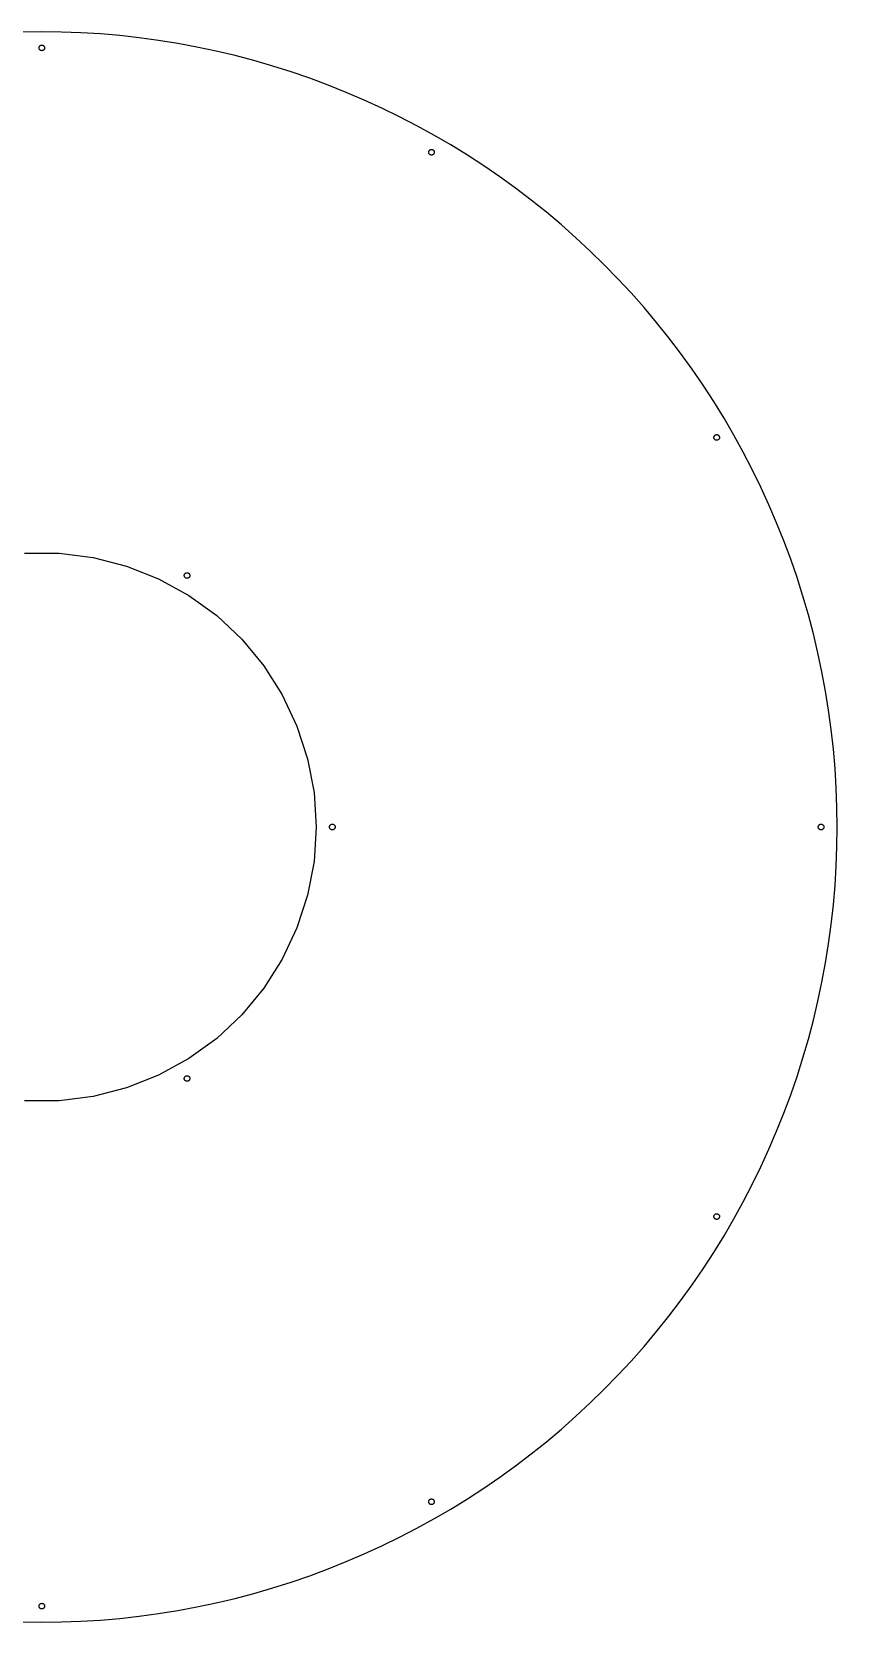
# Model space of a CAD drawing. Header units: metres. Extents: x -198 to 198, y -198 to 198.
# Drawn here: x -2.5 to 198, y -198 to 198 of the extents above; entities that cross this region are included whole.
import ezdxf

# ---------------------------------------------------------------- set-up
doc = ezdxf.new("R2010")
doc.units = ezdxf.units.M

msp = doc.modelspace()

# ---------------------------------------------------------------- linework, layer by layer
for p, q in [((0, 198), (-4.85916, 197.94)), ((4.85916, 197.94), (0, 198)), ((-0.698618, 194.044), (-0.6876, 194.131)), ((-0.698618, 193.956), (-0.698618, 194.044)), ((-0.6876, 194.131), (-0.665739, 194.216)), ((-0.665739, 194.216), (-0.633378, 194.298)), ((-0.633378, 194.298), (-0.591029, 194.375)), ((-0.591029, 194.375), (-0.539359, 194.446)), ((-0.539359, 194.446), (-0.479182, 194.51)), ((-0.479182, 194.51), (-0.411449, 194.566)), ((-0.411449, 194.566), (-0.337227, 194.613)), ((-0.337227, 194.613), (-0.257687, 194.651)), ((-0.257687, 194.651), (-0.174083, 194.678)), ((-0.174083, 194.678), (-0.087732, 194.694)), ((-0.087732, 194.694), (0, 194.7)), ((0, 194.7), (0.087732, 194.694)), ((0.087732, 194.694), (0.174083, 194.678)), ((0.174083, 194.678), (0.257687, 194.651)), ((0.257687, 194.651), (0.337227, 194.613)), ((0.337227, 194.613), (0.411449, 194.566)), ((0.411449, 194.566), (0.479182, 194.51)), ((0.479182, 194.51), (0.539359, 194.446)), ((0.539359, 194.446), (0.591029, 194.375)), ((0.591029, 194.375), (0.633378, 194.298)), ((0.633378, 194.298), (0.665739, 194.216)), ((0.665739, 194.216), (0.6876, 194.131)), ((0.6876, 194.131), (0.698618, 194.044)), ((0.698618, 194.044), (0.698618, 193.956)), ((9.7154, 197.761), (4.85916, 197.94)), ((14.5658, 197.464), (9.7154, 197.761)), ((19.4074, 197.047), (14.5658, 197.464)), ((24.2373, 196.511), (19.4074, 197.047)), ((29.0526, 195.857), (24.2373, 196.511)), ((33.8505, 195.085), (29.0526, 195.857)), ((38.6279, 194.195), (33.8505, 195.085)), ((43.382, 193.189), (38.6279, 194.195)), ((-0.6876, 193.869), (-0.698618, 193.956)), ((-0.665739, 193.784), (-0.6876, 193.869)), ((-0.633378, 193.702), (-0.665739, 193.784)), ((-0.591029, 193.625), (-0.633378, 193.702)), ((-0.539359, 193.554), (-0.591029, 193.625)), ((-0.479182, 193.49), (-0.539359, 193.554)), ((-0.411449, 193.434), (-0.479182, 193.49)), ((-0.337227, 193.387), (-0.411449, 193.434)), ((-0.257687, 193.349), (-0.337227, 193.387)), ((-0.174083, 193.322), (-0.257687, 193.349)), ((-0.087732, 193.306), (-0.174083, 193.322)), ((0, 193.3), (-0.087732, 193.306)), ((0.087732, 193.306), (0, 193.3)), ((0.174083, 193.322), (0.087732, 193.306)), ((0.257687, 193.349), (0.174083, 193.322)), ((0.337227, 193.387), (0.257687, 193.349)), ((0.411449, 193.434), (0.337227, 193.387)), ((0.479182, 193.49), (0.411449, 193.434)), ((0.539359, 193.554), (0.479182, 193.49)), ((0.591029, 193.625), (0.539359, 193.554)), ((0.633378, 193.702), (0.591029, 193.625)), ((0.665739, 193.784), (0.633378, 193.702)), ((0.6876, 193.869), (0.665739, 193.784)), ((0.698618, 193.956), (0.6876, 193.869)), ((48.1101, 192.066), (43.382, 193.189)), ((52.8091, 190.828), (48.1101, 192.066)), ((57.4764, 189.474), (52.8091, 190.828)), ((62.109, 188.007), (57.4764, 189.474)), ((66.7042, 186.426), (62.109, 188.007)), ((71.2592, 184.733), (66.7042, 186.426)), ((75.7713, 182.928), (71.2592, 184.733)), ((80.2378, 181.014), (75.7713, 182.928)), ((84.6559, 178.99), (80.2378, 181.014)), ((89.023, 176.858), (84.6559, 178.99)), ((93.3366, 174.62), (89.023, 176.858)), ((97.5938, 172.277), (93.3366, 174.62)), ((101.792, 169.83), (97.5938, 172.277)), ((96.3006, 167.98), (96.3025, 168.068)), ((96.3098, 167.892), (96.3006, 167.98)), ((96.3025, 168.068), (96.3153, 168.154)), ((96.3299, 167.807), (96.3098, 167.892)), ((96.3153, 168.154), (96.3389, 168.239)), ((96.3605, 167.724), (96.3299, 167.807)), ((96.3389, 168.239), (96.373, 168.32)), ((96.4012, 167.646), (96.3605, 167.724)), ((96.373, 168.32), (96.417, 168.396)), ((96.4514, 167.574), (96.4012, 167.646)), ((96.417, 168.396), (96.4701, 168.466)), ((96.5102, 167.509), (96.4514, 167.574)), ((96.4701, 168.466), (96.5316, 168.529)), ((96.5768, 167.451), (96.5102, 167.509)), ((96.5316, 168.529), (96.6005, 168.584)), ((96.65, 167.403), (96.5768, 167.451)), ((96.6005, 168.584), (96.6757, 168.629)), ((96.7287, 167.364), (96.65, 167.403)), ((96.6757, 168.629), (96.756, 168.665)), ((96.8118, 167.335), (96.7287, 167.364)), ((96.756, 168.665), (96.8402, 168.69)), ((96.8977, 167.316), (96.8118, 167.335)), ((96.8402, 168.69), (96.9268, 168.705)), ((96.9853, 167.309), (96.8977, 167.316)), ((96.9268, 168.705), (97.0147, 168.709)), ((97.0732, 167.313), (96.9853, 167.309)), ((97.0147, 168.709), (97.1023, 168.701)), ((97.1598, 167.327), (97.0732, 167.313)), ((97.1023, 168.701), (97.1882, 168.683)), ((97.244, 167.353), (97.1598, 167.327)), ((97.1882, 168.683), (97.2713, 168.654)), ((97.3243, 167.389), (97.244, 167.353)), ((97.2713, 168.654), (97.35, 168.615)), ((97.3995, 167.434), (97.3243, 167.389)), ((97.35, 168.615), (97.4232, 168.566)), ((97.4684, 167.489), (97.3995, 167.434)), ((97.4232, 168.566), (97.4898, 168.509)), ((97.5299, 167.552), (97.4684, 167.489)), ((97.4898, 168.509), (97.5486, 168.444)), ((97.583, 167.622), (97.5299, 167.552)), ((97.5486, 168.444), (97.5988, 168.372)), ((97.627, 167.698), (97.583, 167.622)), ((97.5988, 168.372), (97.6395, 168.294)), ((97.6611, 167.779), (97.627, 167.698)), ((97.6395, 168.294), (97.6701, 168.211)), ((97.6847, 167.863), (97.6611, 167.779)), ((97.6701, 168.211), (97.6902, 168.126)), ((97.6975, 167.95), (97.6847, 167.863)), ((97.6902, 168.126), (97.6994, 168.038)), ((97.6994, 168.038), (97.6975, 167.95)), ((105.93, 167.281), (101.792, 169.83)), ((110.003, 164.631), (105.93, 167.281)), ((114.01, 161.882), (110.003, 164.631)), ((117.948, 159.035), (114.01, 161.882)), ((121.816, 156.093), (117.948, 159.035)), ((125.61, 153.056), (121.816, 156.093)), ((129.328, 149.927), (125.61, 153.056)), ((132.969, 146.708), (129.328, 149.927)), ((136.529, 143.401), (132.969, 146.708)), ((140.007, 140.007), (136.529, 143.401)), ((143.401, 136.529), (140.007, 140.007)), ((146.708, 132.969), (143.401, 136.529)), ((149.927, 129.328), (146.708, 132.969)), ((153.056, 125.61), (149.927, 129.328)), ((156.093, 121.816), (153.056, 125.61)), ((159.035, 117.948), (156.093, 121.816)), ((161.882, 114.01), (159.035, 117.948)), ((164.631, 110.003), (161.882, 114.01)), ((167.281, 105.93), (164.631, 110.003)), ((169.83, 101.792), (167.281, 105.93)), ((172.277, 97.5938), (169.83, 101.792)), ((167.309, 96.9853), (167.313, 97.0732)), ((167.316, 96.8977), (167.309, 96.9853)), ((167.313, 97.0732), (167.327, 97.1598)), ((167.335, 96.8118), (167.316, 96.8977)), ((167.327, 97.1598), (167.353, 97.244)), ((167.364, 96.7287), (167.335, 96.8118)), ((167.353, 97.244), (167.389, 97.3243)), ((167.403, 96.65), (167.364, 96.7287)), ((167.389, 97.3243), (167.434, 97.3995)), ((167.451, 96.5768), (167.403, 96.65)), ((167.434, 97.3995), (167.489, 97.4684)), ((167.509, 96.5102), (167.451, 96.5768)), ((167.489, 97.4684), (167.552, 97.5299)), ((167.574, 96.4514), (167.509, 96.5102)), ((167.552, 97.5299), (167.622, 97.583)), ((167.646, 96.4012), (167.574, 96.4514)), ((167.622, 97.583), (167.698, 97.627)), ((167.724, 96.3605), (167.646, 96.4012)), ((167.698, 97.627), (167.779, 97.6611)), ((167.807, 96.3299), (167.724, 96.3605)), ((167.779, 97.6611), (167.863, 97.6847)), ((167.892, 96.3098), (167.807, 96.3299)), ((167.863, 97.6847), (167.95, 97.6975)), ((167.98, 96.3006), (167.892, 96.3098)), ((167.95, 97.6975), (168.038, 97.6994)), ((168.068, 96.3025), (167.98, 96.3006)), ((168.038, 97.6994), (168.126, 97.6902)), ((168.154, 96.3153), (168.068, 96.3025)), ((168.126, 97.6902), (168.211, 97.6701)), ((168.239, 96.3389), (168.154, 96.3153)), ((168.211, 97.6701), (168.294, 97.6395)), ((168.32, 96.373), (168.239, 96.3389)), ((168.294, 97.6395), (168.372, 97.5988)), ((168.396, 96.417), (168.32, 96.373)), ((168.372, 97.5988), (168.444, 97.5486)), ((168.466, 96.4701), (168.396, 96.417)), ((168.444, 97.5486), (168.509, 97.4898)), ((168.529, 96.5316), (168.466, 96.4701)), ((168.509, 97.4898), (168.566, 97.4232)), ((168.584, 96.6005), (168.529, 96.5316)), ((168.566, 97.4232), (168.615, 97.35)), ((168.629, 96.6757), (168.584, 96.6005)), ((168.615, 97.35), (168.654, 97.2713)), ((168.665, 96.756), (168.629, 96.6757)), ((168.654, 97.2713), (168.683, 97.1882)), ((168.69, 96.8402), (168.665, 96.756)), ((168.683, 97.1882), (168.701, 97.1023)), ((168.705, 96.9268), (168.69, 96.8402)), ((168.701, 97.1023), (168.709, 97.0147)), ((168.709, 97.0147), (168.705, 96.9268)), ((174.62, 93.3366), (172.277, 97.5938)), ((176.858, 89.023), (174.62, 93.3366)), ((178.99, 84.6559), (176.858, 89.023)), ((181.014, 80.2378), (178.99, 84.6559)), ((182.928, 75.7713), (181.014, 80.2378)), ((184.733, 71.2592), (182.928, 75.7713)), ((-4.28919, 68.1747), (4.28919, 68.1747)), ((4.28919, 68.1747), (12.7999, 67.0996)), ((186.426, 66.7042), (184.733, 71.2592)), ((12.7999, 67.0996), (21.1088, 64.9662)), ((21.1088, 64.9662), (29.0848, 61.8083)), ((188.007, 62.109), (186.426, 66.7042)), ((29.0848, 61.8083), (36.6021, 57.6756)), ((35.4554, 62.5926), (35.4572, 62.6805)), ((35.4646, 62.5051), (35.4554, 62.5926)), ((35.4572, 62.6805), (35.4701, 62.7674)), ((35.4846, 62.4196), (35.4646, 62.5051)), ((35.4701, 62.7674), (35.4937, 62.8521)), ((35.5153, 62.3372), (35.4846, 62.4196)), ((35.4937, 62.8521), (35.5278, 62.9331)), ((35.556, 62.2593), (35.5153, 62.3372)), ((35.5278, 62.9331), (35.5717, 63.0093)), ((35.6062, 62.1871), (35.556, 62.2593)), ((35.5717, 63.0093), (35.6249, 63.0793)), ((35.665, 62.1217), (35.6062, 62.1871)), ((35.6249, 63.0793), (35.6864, 63.1421)), ((35.7315, 62.0643), (35.665, 62.1217)), ((35.6864, 63.1421), (35.7553, 63.1967)), ((35.8048, 62.0157), (35.7315, 62.0643)), ((35.7553, 63.1967), (35.8305, 63.2422)), ((35.8835, 61.9766), (35.8048, 62.0157)), ((35.8305, 63.2422), (35.9108, 63.278)), ((35.9665, 61.9477), (35.8835, 61.9766)), ((35.9108, 63.278), (35.9949, 63.3034)), ((36.0525, 61.9294), (35.9665, 61.9477)), ((35.9949, 63.3034), (36.0816, 63.318)), ((36.1401, 61.922), (36.0525, 61.9294)), ((36.0816, 63.318), (36.1694, 63.3217)), ((36.2279, 61.9257), (36.1401, 61.922)), ((36.1694, 63.3217), (36.257, 63.3144)), ((36.3146, 61.9404), (36.2279, 61.9257)), ((36.257, 63.3144), (36.343, 63.2961)), ((36.3988, 61.9658), (36.3146, 61.9404)), ((36.343, 63.2961), (36.426, 63.2672)), ((36.4791, 62.0015), (36.3988, 61.9658)), ((36.426, 63.2672), (36.5048, 63.2281)), ((36.5543, 62.0471), (36.4791, 62.0015)), ((36.5048, 63.2281), (36.578, 63.1795)), ((36.6232, 62.1017), (36.5543, 62.0471)), ((36.578, 63.1795), (36.6445, 63.122)), ((36.6847, 62.1645), (36.6232, 62.1017)), ((36.6445, 63.122), (36.7033, 63.0567)), ((36.7378, 62.2345), (36.6847, 62.1645)), ((36.7033, 63.0567), (36.7535, 62.9845)), ((36.7818, 62.3106), (36.7378, 62.2345)), ((36.7535, 62.9845), (36.7942, 62.9066)), ((36.8158, 62.3917), (36.7818, 62.3106)), ((36.7942, 62.9066), (36.8249, 62.8242)), ((36.8395, 62.4763), (36.8158, 62.3917)), ((36.8249, 62.8242), (36.845, 62.7386)), ((36.8523, 62.5633), (36.8395, 62.4763)), ((36.845, 62.7386), (36.8541, 62.6512)), ((36.8541, 62.6512), (36.8523, 62.5633)), ((189.474, 57.4764), (188.007, 62.109)), ((36.6021, 57.6756), (43.5421, 52.6334)), ((190.828, 52.8091), (189.474, 57.4764)), ((43.5421, 52.6334), (49.7955, 46.7611)), ((192.066, 48.1101), (190.828, 52.8091)), ((193.189, 43.382), (192.066, 48.1101)), ((49.7955, 46.7611), (55.2636, 40.1513)), ((55.2636, 40.1513), (59.8601, 32.9084)), ((194.195, 38.6279), (193.189, 43.382)), ((195.085, 33.8505), (194.195, 38.6279)), ((59.8601, 32.9084), (63.5126, 25.1464)), ((195.857, 29.0526), (195.085, 33.8505)), ((196.511, 24.2373), (195.857, 29.0526)), ((63.5126, 25.1464), (66.1634, 16.9879)), ((197.047, 19.4074), (196.511, 24.2373)), ((66.1634, 16.9879), (67.7709, 8.56145)), ((197.464, 14.5658), (197.047, 19.4074)), ((197.761, 9.7154), (197.464, 14.5658)), ((67.7709, 8.56145), (68.3095, 0)), ((197.94, 4.85916), (197.761, 9.7154)), ((198, 0), (197.94, 4.85916)), ((68.3095, 0), (67.7709, -8.56145)), ((71.6095, 0), (71.615, 0.087732)), ((71.615, -0.087732), (71.6095, 0)), ((71.615, 0.087732), (71.6315, 0.174083)), ((71.6315, 0.174083), (71.6587, 0.257687)), ((71.6587, 0.257687), (71.6961, 0.337227)), ((71.6961, 0.337227), (71.7432, 0.411449)), ((71.7432, 0.411449), (71.7992, 0.479182)), ((71.7992, 0.479182), (71.8633, 0.539359)), ((71.8633, 0.539359), (71.9344, 0.591029)), ((71.9344, 0.591029), (72.0115, 0.633378)), ((72.0115, 0.633378), (72.0932, 0.665739)), ((72.0932, 0.665739), (72.1784, 0.6876)), ((72.1784, 0.6876), (72.2656, 0.698618)), ((72.2656, 0.698618), (72.3535, 0.698618)), ((72.3535, 0.698618), (72.4407, 0.6876)), ((72.4407, 0.6876), (72.5258, 0.665739)), ((72.5258, 0.665739), (72.6076, 0.633378)), ((72.6076, 0.633378), (72.6846, 0.591029)), ((72.6846, 0.591029), (72.7557, 0.539359)), ((72.7557, 0.539359), (72.8198, 0.479182)), ((72.8198, 0.479182), (72.8758, 0.411449)), ((72.8758, 0.411449), (72.9229, 0.337227)), ((72.9229, 0.337227), (72.9604, 0.257687)), ((72.9604, 0.257687), (72.9875, 0.174083)), ((72.9875, 0.174083), (73.004, 0.087732)), ((73.004, 0.087732), (73.0095, 0)), ((73.0095, 0), (73.004, -0.087732)), ((193.3, 0), (193.306, 0.087732)), ((193.306, -0.087732), (193.3, 0)), ((193.306, 0.087732), (193.322, 0.174083)), ((193.322, 0.174083), (193.349, 0.257687)), ((193.349, 0.257687), (193.387, 0.337227)), ((193.387, 0.337227), (193.434, 0.411449)), ((193.434, 0.411449), (193.49, 0.479182)), ((193.49, 0.479182), (193.554, 0.539359)), ((193.554, 0.539359), (193.625, 0.591029)), ((193.625, 0.591029), (193.702, 0.633378)), ((193.702, 0.633378), (193.784, 0.665739)), ((193.784, 0.665739), (193.869, 0.6876)), ((193.869, 0.6876), (193.956, 0.698618)), ((193.956, 0.698618), (194.044, 0.698618)), ((194.044, 0.698618), (194.131, 0.6876)), ((194.131, 0.6876), (194.216, 0.665739)), ((194.216, 0.665739), (194.298, 0.633378)), ((194.298, 0.633378), (194.375, 0.591029)), ((194.375, 0.591029), (194.446, 0.539359)), ((194.446, 0.539359), (194.51, 0.479182)), ((194.51, 0.479182), (194.566, 0.411449)), ((194.566, 0.411449), (194.613, 0.337227)), ((194.613, 0.337227), (194.651, 0.257687)), ((194.651, 0.257687), (194.678, 0.174083)), ((194.678, 0.174083), (194.694, 0.087732)), ((194.694, 0.087732), (194.7, 0)), ((194.7, 0), (194.694, -0.087732)), ((197.94, -4.85916), (198, 0)), ((71.6315, -0.174083), (71.615, -0.087732)), ((71.6587, -0.257687), (71.6315, -0.174083)), ((71.6961, -0.337227), (71.6587, -0.257687)), ((71.7432, -0.411449), (71.6961, -0.337227)), ((71.7992, -0.479182), (71.7432, -0.411449)), ((71.8633, -0.539359), (71.7992, -0.479182)), ((71.9344, -0.591029), (71.8633, -0.539359)), ((72.0115, -0.633378), (71.9344, -0.591029)), ((72.0932, -0.665739), (72.0115, -0.633378)), ((72.1784, -0.6876), (72.0932, -0.665739)), ((72.2656, -0.698618), (72.1784, -0.6876)), ((72.3535, -0.698618), (72.2656, -0.698618)), ((72.4407, -0.6876), (72.3535, -0.698618)), ((72.5258, -0.665739), (72.4407, -0.6876)), ((72.6076, -0.633378), (72.5258, -0.665739)), ((72.6846, -0.591029), (72.6076, -0.633378)), ((72.7557, -0.539359), (72.6846, -0.591029)), ((72.8198, -0.479182), (72.7557, -0.539359)), ((72.8758, -0.411449), (72.8198, -0.479182)), ((72.9229, -0.337227), (72.8758, -0.411449)), ((72.9604, -0.257687), (72.9229, -0.337227)), ((72.9875, -0.174083), (72.9604, -0.257687)), ((73.004, -0.087732), (72.9875, -0.174083)), ((193.322, -0.174083), (193.306, -0.087732)), ((193.349, -0.257687), (193.322, -0.174083)), ((193.387, -0.337227), (193.349, -0.257687)), ((193.434, -0.411449), (193.387, -0.337227)), ((193.49, -0.479182), (193.434, -0.411449)), ((193.554, -0.539359), (193.49, -0.479182)), ((193.625, -0.591029), (193.554, -0.539359)), ((193.702, -0.633378), (193.625, -0.591029)), ((193.784, -0.665739), (193.702, -0.633378)), ((193.869, -0.6876), (193.784, -0.665739)), ((193.956, -0.698618), (193.869, -0.6876)), ((194.044, -0.698618), (193.956, -0.698618)), ((194.131, -0.6876), (194.044, -0.698618)), ((194.216, -0.665739), (194.131, -0.6876)), ((194.298, -0.633378), (194.216, -0.665739)), ((194.375, -0.591029), (194.298, -0.633378)), ((194.446, -0.539359), (194.375, -0.591029)), ((194.51, -0.479182), (194.446, -0.539359)), ((194.566, -0.411449), (194.51, -0.479182)), ((194.613, -0.337227), (194.566, -0.411449)), ((194.651, -0.257687), (194.613, -0.337227)), ((194.678, -0.174083), (194.651, -0.257687)), ((194.694, -0.087732), (194.678, -0.174083)), ((197.761, -9.7154), (197.94, -4.85916)), ((67.7709, -8.56145), (66.1634, -16.9879)), ((197.464, -14.5658), (197.761, -9.7154)), ((197.047, -19.4074), (197.464, -14.5658)), ((66.1634, -16.9879), (63.5126, -25.1464)), ((196.511, -24.2373), (197.047, -19.4074)), ((63.5126, -25.1464), (59.8601, -32.9084)), ((195.857, -29.0526), (196.511, -24.2373)), ((195.085, -33.8505), (195.857, -29.0526)), ((59.8601, -32.9084), (55.2636, -40.1513)), ((194.195, -38.6279), (195.085, -33.8505)), ((193.189, -43.382), (194.195, -38.6279)), ((55.2636, -40.1513), (49.7955, -46.7611)), ((192.066, -48.1101), (193.189, -43.382)), ((49.7955, -46.7611), (43.5421, -52.6334)), ((190.828, -52.8091), (192.066, -48.1101)), ((43.5421, -52.6334), (36.6021, -57.6756)), ((189.474, -57.4764), (190.828, -52.8091)), ((36.6021, -57.6756), (29.0848, -61.8083)), ((188.007, -62.109), (189.474, -57.4764)), ((29.0848, -61.8083), (21.1088, -64.9662)), ((35.4554, -62.5926), (35.4646, -62.5051)), ((35.4572, -62.6805), (35.4554, -62.5926)), ((35.4701, -62.7674), (35.4572, -62.6805)), ((35.4646, -62.5051), (35.4846, -62.4196)), ((35.4937, -62.8521), (35.4701, -62.7674)), ((35.4846, -62.4196), (35.5153, -62.3372)), ((35.5278, -62.9331), (35.4937, -62.8521)), ((35.5153, -62.3372), (35.556, -62.2593)), ((35.5717, -63.0093), (35.5278, -62.9331)), ((35.556, -62.2593), (35.6062, -62.1871)), ((35.6249, -63.0793), (35.5717, -63.0093)), ((35.6062, -62.1871), (35.665, -62.1217)), ((35.6864, -63.1421), (35.6249, -63.0793)), ((35.665, -62.1217), (35.7315, -62.0643)), ((35.7553, -63.1967), (35.6864, -63.1421)), ((35.7315, -62.0643), (35.8048, -62.0157)), ((35.8305, -63.2422), (35.7553, -63.1967)), ((35.8048, -62.0157), (35.8835, -61.9766)), ((35.9108, -63.278), (35.8305, -63.2422)), ((35.8835, -61.9766), (35.9665, -61.9477)), ((35.9949, -63.3034), (35.9108, -63.278)), ((35.9665, -61.9477), (36.0525, -61.9294)), ((36.0816, -63.318), (35.9949, -63.3034)), ((36.0525, -61.9294), (36.1401, -61.922)), ((36.1694, -63.3217), (36.0816, -63.318)), ((36.1401, -61.922), (36.2279, -61.9257)), ((36.257, -63.3144), (36.1694, -63.3217)), ((36.2279, -61.9257), (36.3146, -61.9404)), ((36.343, -63.2961), (36.257, -63.3144)), ((36.3146, -61.9404), (36.3988, -61.9658)), ((36.426, -63.2672), (36.343, -63.2961)), ((36.3988, -61.9658), (36.4791, -62.0015)), ((36.5048, -63.2281), (36.426, -63.2672)), ((36.4791, -62.0015), (36.5543, -62.0471)), ((36.578, -63.1795), (36.5048, -63.2281)), ((36.5543, -62.0471), (36.6232, -62.1017)), ((36.6445, -63.122), (36.578, -63.1795)), ((36.6232, -62.1017), (36.6847, -62.1645)), ((36.7033, -63.0567), (36.6445, -63.122)), ((36.6847, -62.1645), (36.7378, -62.2345)), ((36.7535, -62.9845), (36.7033, -63.0567)), ((36.7378, -62.2345), (36.7818, -62.3106)), ((36.7942, -62.9066), (36.7535, -62.9845)), ((36.7818, -62.3106), (36.8158, -62.3917)), ((36.8249, -62.8242), (36.7942, -62.9066)), ((36.8158, -62.3917), (36.8395, -62.4763)), ((36.845, -62.7386), (36.8249, -62.8242)), ((36.8395, -62.4763), (36.8523, -62.5633)), ((36.8541, -62.6512), (36.845, -62.7386)), ((36.8523, -62.5633), (36.8541, -62.6512)), ((186.426, -66.7042), (188.007, -62.109)), ((12.7999, -67.0996), (4.28919, -68.1747)), ((21.1088, -64.9662), (12.7999, -67.0996)), ((184.733, -71.2592), (186.426, -66.7042)), ((4.28919, -68.1747), (-4.28919, -68.1747)), ((182.928, -75.7713), (184.733, -71.2592)), ((181.014, -80.2378), (182.928, -75.7713)), ((178.99, -84.6559), (181.014, -80.2378)), ((176.858, -89.023), (178.99, -84.6559)), ((174.62, -93.3366), (176.858, -89.023)), ((172.277, -97.5938), (174.62, -93.3366)), ((167.309, -96.9853), (167.316, -96.8977)), ((167.313, -97.0732), (167.309, -96.9853)), ((167.327, -97.1598), (167.313, -97.0732)), ((167.316, -96.8977), (167.335, -96.8118)), ((167.353, -97.244), (167.327, -97.1598)), ((167.335, -96.8118), (167.364, -96.7287)), ((167.389, -97.3243), (167.353, -97.244)), ((167.364, -96.7287), (167.403, -96.65)), ((167.434, -97.3995), (167.389, -97.3243)), ((167.403, -96.65), (167.451, -96.5768)), ((167.489, -97.4684), (167.434, -97.3995)), ((167.451, -96.5768), (167.509, -96.5102)), ((167.552, -97.5299), (167.489, -97.4684)), ((167.509, -96.5102), (167.574, -96.4514)), ((167.622, -97.583), (167.552, -97.5299)), ((167.574, -96.4514), (167.646, -96.4012)), ((167.698, -97.627), (167.622, -97.583)), ((167.646, -96.4012), (167.724, -96.3605)), ((167.779, -97.6611), (167.698, -97.627)), ((167.724, -96.3605), (167.807, -96.3299)), ((167.863, -97.6847), (167.779, -97.6611)), ((167.807, -96.3299), (167.892, -96.3098)), ((167.95, -97.6975), (167.863, -97.6847)), ((167.892, -96.3098), (167.98, -96.3006)), ((168.038, -97.6994), (167.95, -97.6975)), ((167.98, -96.3006), (168.068, -96.3025)), ((168.126, -97.6902), (168.038, -97.6994)), ((168.068, -96.3025), (168.154, -96.3153)), ((168.211, -97.6701), (168.126, -97.6902)), ((168.154, -96.3153), (168.239, -96.3389)), ((168.294, -97.6395), (168.211, -97.6701)), ((168.239, -96.3389), (168.32, -96.373)), ((168.372, -97.5988), (168.294, -97.6395)), ((168.32, -96.373), (168.396, -96.417)), ((168.444, -97.5486), (168.372, -97.5988)), ((168.396, -96.417), (168.466, -96.4701)), ((168.509, -97.4898), (168.444, -97.5486)), ((168.466, -96.4701), (168.529, -96.5316)), ((168.566, -97.4232), (168.509, -97.4898)), ((168.529, -96.5316), (168.584, -96.6005)), ((168.615, -97.35), (168.566, -97.4232)), ((168.584, -96.6005), (168.629, -96.6757)), ((168.654, -97.2713), (168.615, -97.35)), ((168.629, -96.6757), (168.665, -96.756)), ((168.683, -97.1882), (168.654, -97.2713)), ((168.665, -96.756), (168.69, -96.8402)), ((168.701, -97.1023), (168.683, -97.1882)), ((168.69, -96.8402), (168.705, -96.9268)), ((168.709, -97.0147), (168.701, -97.1023)), ((168.705, -96.9268), (168.709, -97.0147)), ((169.83, -101.792), (172.277, -97.5938)), ((167.281, -105.93), (169.83, -101.792)), ((164.631, -110.003), (167.281, -105.93)), ((161.882, -114.01), (164.631, -110.003)), ((159.035, -117.948), (161.882, -114.01)), ((156.093, -121.816), (159.035, -117.948)), ((153.056, -125.61), (156.093, -121.816)), ((149.927, -129.328), (153.056, -125.61)), ((146.708, -132.969), (149.927, -129.328)), ((143.401, -136.529), (146.708, -132.969)), ((140.007, -140.007), (143.401, -136.529)), ((136.529, -143.401), (140.007, -140.007)), ((132.969, -146.708), (136.529, -143.401)), ((125.61, -153.056), (129.328, -149.927)), ((129.328, -149.927), (132.969, -146.708)), ((121.816, -156.093), (125.61, -153.056)), ((117.948, -159.035), (121.816, -156.093)), ((110.003, -164.631), (114.01, -161.882)), ((114.01, -161.882), (117.948, -159.035)), ((105.93, -167.281), (110.003, -164.631)), ((96.3006, -167.98), (96.3098, -167.892)), ((96.3025, -168.068), (96.3006, -167.98)), ((96.3153, -168.154), (96.3025, -168.068)), ((96.3098, -167.892), (96.3299, -167.807)), ((96.3389, -168.239), (96.3153, -168.154)), ((96.3299, -167.807), (96.3605, -167.724)), ((96.373, -168.32), (96.3389, -168.239)), ((96.3605, -167.724), (96.4012, -167.646)), ((96.417, -168.396), (96.373, -168.32)), ((96.4012, -167.646), (96.4514, -167.574)), ((96.4701, -168.466), (96.417, -168.396)), ((96.4514, -167.574), (96.5102, -167.509)), ((96.5316, -168.529), (96.4701, -168.466)), ((96.5102, -167.509), (96.5768, -167.451)), ((96.6005, -168.584), (96.5316, -168.529)), ((96.5768, -167.451), (96.65, -167.403)), ((96.6757, -168.629), (96.6005, -168.584)), ((96.65, -167.403), (96.7287, -167.364)), ((96.756, -168.665), (96.6757, -168.629)), ((96.7287, -167.364), (96.8118, -167.335)), ((96.8402, -168.69), (96.756, -168.665)), ((96.8118, -167.335), (96.8977, -167.316)), ((96.9268, -168.705), (96.8402, -168.69)), ((96.8977, -167.316), (96.9853, -167.309)), ((97.0147, -168.709), (96.9268, -168.705)), ((96.9853, -167.309), (97.0732, -167.313)), ((97.1023, -168.701), (97.0147, -168.709)), ((97.0732, -167.313), (97.1598, -167.327)), ((97.1882, -168.683), (97.1023, -168.701)), ((97.1598, -167.327), (97.244, -167.353)), ((97.2713, -168.654), (97.1882, -168.683)), ((97.244, -167.353), (97.3243, -167.389)), ((97.35, -168.615), (97.2713, -168.654)), ((97.3243, -167.389), (97.3995, -167.434)), ((97.4232, -168.566), (97.35, -168.615)), ((97.3995, -167.434), (97.4684, -167.489)), ((97.4898, -168.509), (97.4232, -168.566)), ((97.4684, -167.489), (97.5299, -167.552)), ((97.5486, -168.444), (97.4898, -168.509)), ((97.5299, -167.552), (97.583, -167.622)), ((97.5988, -168.372), (97.5486, -168.444)), ((97.583, -167.622), (97.627, -167.698)), ((97.5938, -172.277), (101.792, -169.83)), ((97.6395, -168.294), (97.5988, -168.372)), ((97.627, -167.698), (97.6611, -167.779)), ((97.6701, -168.211), (97.6395, -168.294)), ((97.6611, -167.779), (97.6847, -167.863)), ((97.6902, -168.126), (97.6701, -168.211)), ((97.6847, -167.863), (97.6975, -167.95)), ((97.6994, -168.038), (97.6902, -168.126)), ((97.6975, -167.95), (97.6994, -168.038)), ((101.792, -169.83), (105.93, -167.281)), ((93.3366, -174.62), (97.5938, -172.277)), ((84.6559, -178.99), (89.023, -176.858)), ((89.023, -176.858), (93.3366, -174.62)), ((75.7713, -182.928), (80.2378, -181.014)), ((80.2378, -181.014), (84.6559, -178.99)), ((66.7042, -186.426), (71.2592, -184.733)), ((71.2592, -184.733), (75.7713, -182.928)), ((52.8091, -190.828), (57.4764, -189.474)), ((57.4764, -189.474), (62.109, -188.007)), ((62.109, -188.007), (66.7042, -186.426)), ((-0.698618, -193.956), (-0.6876, -193.869)), ((-0.698618, -194.044), (-0.698618, -193.956)), ((-0.6876, -193.869), (-0.665739, -193.784)), ((-0.665739, -193.784), (-0.633378, -193.702)), ((-0.633378, -193.702), (-0.591029, -193.625)), ((-0.591029, -193.625), (-0.539359, -193.554)), ((-0.539359, -193.554), (-0.479182, -193.49)), ((-0.479182, -193.49), (-0.411449, -193.434)), ((-0.411449, -193.434), (-0.337227, -193.387)), ((-0.337227, -193.387), (-0.257687, -193.349)), ((-0.257687, -193.349), (-0.174083, -193.322)), ((-0.174083, -193.322), (-0.087732, -193.306)), ((-0.087732, -193.306), (0, -193.3)), ((0, -193.3), (0.087732, -193.306)), ((0.087732, -193.306), (0.174083, -193.322)), ((0.174083, -193.322), (0.257687, -193.349)), ((0.257687, -193.349), (0.337227, -193.387)), ((0.337227, -193.387), (0.411449, -193.434)), ((0.411449, -193.434), (0.479182, -193.49)), ((0.479182, -193.49), (0.539359, -193.554)), ((0.539359, -193.554), (0.591029, -193.625)), ((0.591029, -193.625), (0.633378, -193.702)), ((0.633378, -193.702), (0.665739, -193.784)), ((0.665739, -193.784), (0.6876, -193.869)), ((0.6876, -193.869), (0.698618, -193.956)), ((0.698618, -193.956), (0.698618, -194.044)), ((38.6279, -194.195), (43.382, -193.189)), ((43.382, -193.189), (48.1101, -192.066)), ((48.1101, -192.066), (52.8091, -190.828)), ((-4.85916, -197.94), (0, -198)), ((-0.6876, -194.131), (-0.698618, -194.044)), ((-0.665739, -194.216), (-0.6876, -194.131)), ((-0.633378, -194.298), (-0.665739, -194.216)), ((-0.591029, -194.375), (-0.633378, -194.298)), ((-0.539359, -194.446), (-0.591029, -194.375)), ((-0.479182, -194.51), (-0.539359, -194.446)), ((-0.411449, -194.566), (-0.479182, -194.51)), ((-0.337227, -194.613), (-0.411449, -194.566)), ((-0.257687, -194.651), (-0.337227, -194.613)), ((-0.174083, -194.678), (-0.257687, -194.651)), ((-0.087732, -194.694), (-0.174083, -194.678)), ((0, -194.7), (-0.087732, -194.694)), ((0.087732, -194.694), (0, -194.7)), ((0, -198), (4.85916, -197.94)), ((0.174083, -194.678), (0.087732, -194.694)), ((0.257687, -194.651), (0.174083, -194.678)), ((0.337227, -194.613), (0.257687, -194.651)), ((0.411449, -194.566), (0.337227, -194.613)), ((0.479182, -194.51), (0.411449, -194.566)), ((0.539359, -194.446), (0.479182, -194.51)), ((0.591029, -194.375), (0.539359, -194.446)), ((0.633378, -194.298), (0.591029, -194.375)), ((0.665739, -194.216), (0.633378, -194.298)), ((0.6876, -194.131), (0.665739, -194.216)), ((0.698618, -194.044), (0.6876, -194.131)), ((4.85916, -197.94), (9.7154, -197.761)), ((9.7154, -197.761), (14.5658, -197.464)), ((14.5658, -197.464), (19.4074, -197.047)), ((19.4074, -197.047), (24.2373, -196.511)), ((24.2373, -196.511), (29.0526, -195.857)), ((29.0526, -195.857), (33.8505, -195.085)), ((33.8505, -195.085), (38.6279, -194.195))]:
    msp.add_line(p, q)

doc.saveas('drawing.dxf')
